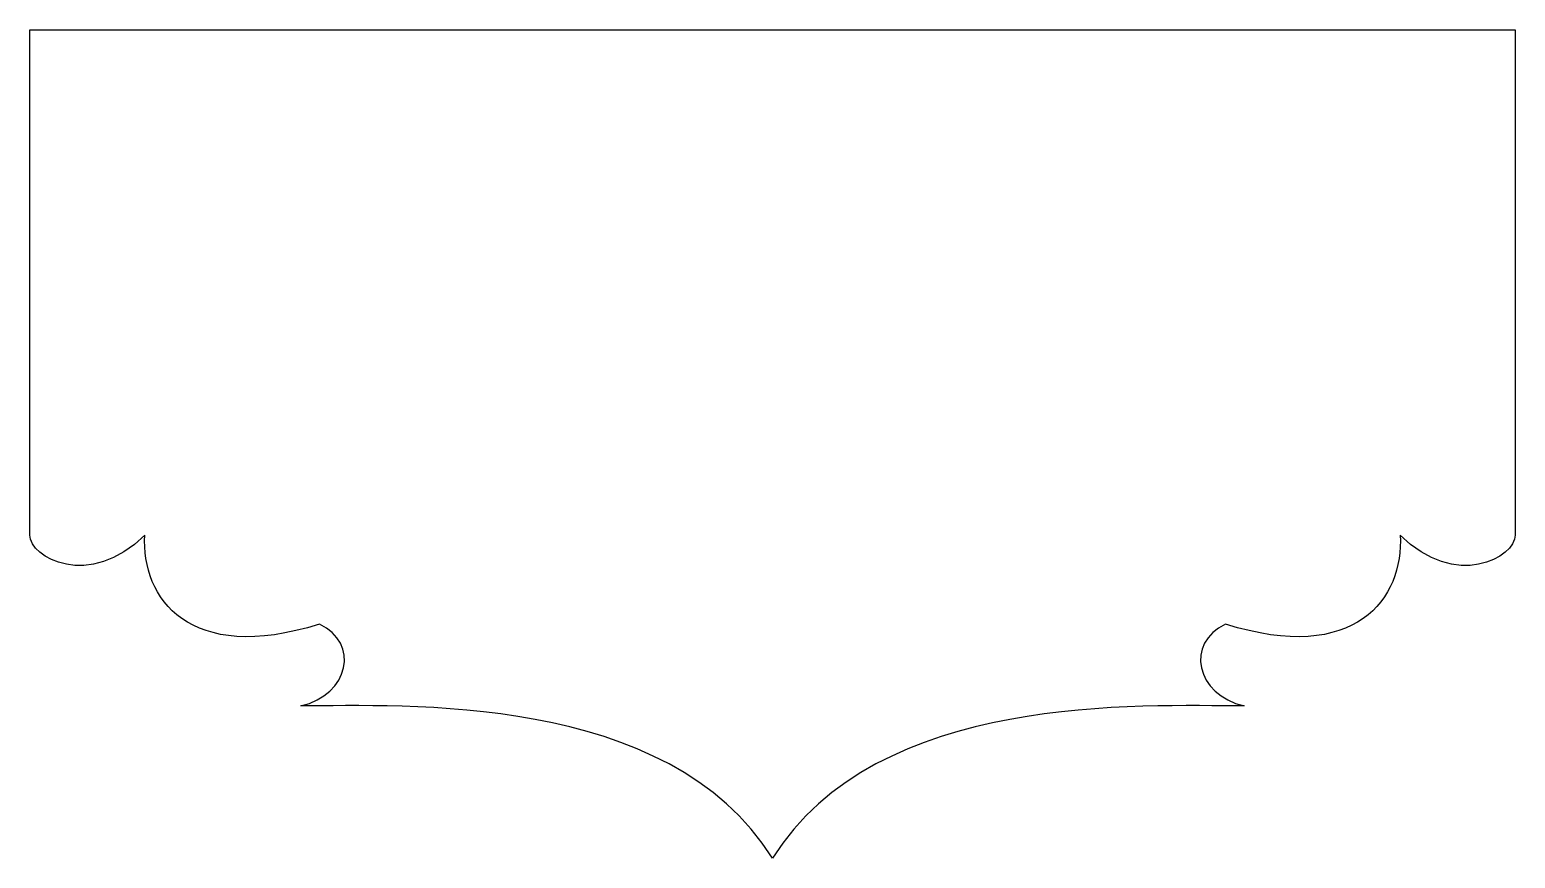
# Model space of a CAD drawing. Header units: centimetres. Extents: x -8.9 to 9.4, y -5.7 to 4.5.
import ezdxf

# ---------------------------------------------------------------- set-up
doc = ezdxf.new("R2010")
doc.units = ezdxf.units.CM
doc.header["$MEASUREMENT"] = 0
doc.layers.add('Camada 1', color=7, linetype='Continuous')

msp = doc.modelspace()

# ---------------------------------------------------------------- linework, layer by layer
at = {"layer": 'Camada 1'}
msp.add_open_spline([(-8.88131, 4.5446), (-8.88131, 4.5446), (-8.88131, -1.68573), (-8.88131, -1.68573), (-8.88131, -1.68573), (-8.88131, -1.96069), (-8.1481, -2.37306), (-7.461, -1.68573), (-7.461, -1.68573), (-7.50691, -2.46461), (-6.91141, -3.28918), (-5.30795, -2.78544), (-5.30795, -2.78544), (-4.804, -3.01446), (-4.94121, -3.65587), (-5.53697, -3.79334), (-5.53697, -3.79334), (-4.30004, -3.79334), (-1.00161, -3.61022), (0.28122, -5.6717), (0.28122, -5.6717), (1.56403, -3.61023), (4.86245, -3.79334), (6.09938, -3.79334), (6.09938, -3.79334), (5.50362, -3.65589), (5.3664, -3.01446), (5.87036, -2.78544), (5.87036, -2.78544), (7.47379, -3.28915), (8.06929, -2.46461), (8.02341, -1.68573), (8.02341, -1.68573), (8.71048, -2.37306), (9.44372, -1.96069), (9.44372, -1.68573), (9.44372, -1.68573), (9.44372, -1.68573), (9.44371, 4.5446), (9.44371, 4.5446), (9.44371, 4.5446), (9.44371, 4.5446), (-8.88131, 4.5446), (-8.88131, 4.5446)], degree=3, knots=[0, 0, 0, 0, 0.08333333, 0.08333333, 0.08333333, 0.08333333, 0.16666667, 0.16666667, 0.16666667, 0.16666667, 0.25, 0.25, 0.25, 0.25, 0.33333333, 0.33333333, 0.33333333, 0.33333333, 0.41666667, 0.41666667, 0.41666667, 0.41666667, 0.5, 0.5, 0.5, 0.5, 0.58333333, 0.58333333, 0.58333333, 0.58333333, 0.66666667, 0.66666667, 0.66666667, 0.66666667, 0.75, 0.75, 0.75, 0.75, 0.83333333, 0.83333333, 0.83333333, 0.83333333, 1, 1, 1, 1], dxfattribs=at)

doc.saveas('drawing.dxf')
